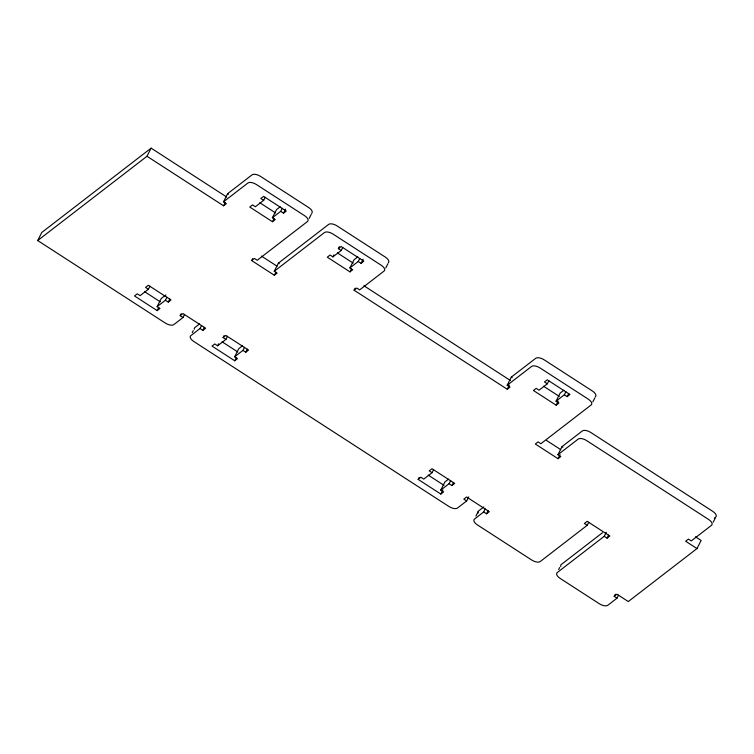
<?xml version="1.0" encoding="UTF-8"?>
<svg xmlns="http://www.w3.org/2000/svg" width="754" height="754" viewBox="0 0 754 754"><rect width="100%" height="100%" fill="white"/><g stroke="black" fill="none" stroke-linecap="round" stroke-linejoin="round"><path stroke-width="1.13" d="M184.56 314.465L183.015 317.519L173.788 324.635A6.89 3.233 26.9 0 1 165.352 323.098L37.7 240.545L41.828 232.411L151.111 148.133L226.737 197.048M37.7 240.545L146.983 156.267L151.111 148.133M165.852 294.965L161.243 298.518L157.115 306.652L159.952 308.49L157.181 310.62L134.495 295.945L137.256 293.815L140.093 295.643L148.397 289.244L149.942 286.2M157.181 310.62L158.726 307.575M157.115 306.652L165.409 300.252L166.964 297.208M165.409 300.252L168.246 302.09L169.801 299.036M146.983 156.267L223.57 205.795L226.341 203.665L223.504 201.827L227.623 193.693L252.062 174.843A6.89 3.233 26.9 0 1 260.507 176.379L308.725 207.567A6.89 3.233 26.9 0 1 311.638 213.373M223.57 205.795L225.116 202.741M183.015 317.519L180.178 315.681L181.205 313.655M192.251 332.618L193.278 330.582M280.205 206.775L276.52 209.621L272.392 217.755L275.229 219.584L272.458 221.723L249.772 207.048L252.533 204.909L255.37 206.747L263.674 200.347L265.219 197.294M468.734 496.895L466.669 500.958L457.452 508.073A6.89 3.233 26.9 0 1 449.007 506.537L193.712 341.439A6.89 3.233 26.9 0 1 190.809 335.634L200.027 328.527L201.582 325.474M200.027 328.527L202.864 330.356L204.419 327.311M388.225 262.901A6.89 3.233 26.9 0 0 385.322 257.095L337.095 225.917A6.89 3.233 26.9 0 0 328.659 224.381L278.396 263.137L274.267 271.27L277.104 273.108L274.343 275.238L251.648 260.564L252.675 258.528M272.458 221.723L274.004 218.669M272.392 217.755L280.686 211.346L282.241 208.302M280.686 211.346L283.523 213.184L285.587 209.122M242.458 345.822L238.773 348.659L234.645 356.793L237.482 358.631L234.72 360.761L212.025 346.086L214.796 343.956L217.633 345.794L218.66 343.758M227.472 336.341L225.927 339.385L223.09 337.556L224.127 335.521M274.343 275.238L275.889 272.194M234.72 360.761L236.266 357.716M309.159 218.434L311.223 214.362M234.645 356.793L242.948 350.393L244.494 347.349M242.948 350.393L245.785 352.231L247.331 349.177M357.735 256.916L354.05 259.762L349.922 267.896L352.759 269.725L349.997 271.864L327.302 257.189L330.073 255.05L332.9 256.888L333.937 254.852M342.75 247.435L341.204 250.488L338.367 248.65L339.404 246.615M349.997 271.864L351.543 268.81M349.922 267.896L358.225 261.497L359.771 258.443M358.225 261.497L361.062 263.325L363.126 259.263M595.302 396.811A6.89 3.233 26.9 0 0 592.39 391.015L544.171 359.828A6.89 3.233 26.9 0 0 535.726 358.291L511.287 377.141L507.169 385.275L509.996 387.104L507.235 389.243L354.06 290.177L355.087 288.151M385.746 267.962L387.81 263.891M448.592 479.12L444.898 481.966L440.779 490.1L443.616 491.928L440.845 494.068L418.15 479.393L419.186 477.357M418.15 479.393L420.921 477.254L423.757 479.092L432.051 472.692L433.607 469.638M440.845 494.068L442.909 489.996M440.779 490.1L449.073 483.7L450.619 480.647M449.073 483.7L451.91 485.529L453.456 482.485M507.235 389.243L509.299 385.171M475.915 516.056L477.979 511.994M563.869 390.214L560.175 393.06L556.056 401.194L558.893 403.032L556.122 405.162L533.427 390.487L536.198 388.357L539.035 390.186L547.329 383.786L548.884 380.742M588.77 522.258L587.215 525.302L540.184 561.579A6.89 3.233 26.9 0 1 531.749 560.043L477.376 524.888A6.89 3.233 26.9 0 1 474.473 519.082L483.691 511.966L485.237 508.922M483.691 511.966L486.528 513.804L488.074 510.75M556.122 405.162L558.186 401.1M556.056 401.194L564.35 394.794L565.896 391.741M564.35 394.794L567.187 396.632L568.733 393.579M507.169 385.275L531.598 366.425A6.89 3.233 26.9 0 1 540.043 367.961L588.261 399.149A6.89 3.233 26.9 0 1 591.174 404.945L540.91 443.71L538.073 441.872L535.312 444.012L557.998 458.686L560.769 456.547L557.932 454.719L562.06 446.585L582.342 430.939A6.89 3.233 26.9 0 1 590.787 432.476L712.756 511.353A6.89 3.233 26.9 0 1 715.659 517.15L714.396 518.13M557.998 458.686L560.062 454.615M592.823 401.873L594.887 397.81M558.648 569.562L559.675 567.526M618.553 595.132L617.008 598.186L607.79 605.292A6.89 3.233 26.9 0 1 599.345 603.765L560.109 578.384A6.89 3.233 26.9 0 1 557.206 572.588L604.237 536.311L606.301 532.249M604.237 536.311L607.074 538.149L608.619 535.095M617.008 598.186L614.171 596.348L615.207 594.322M614.171 596.348L616.942 594.218L628.289 601.551L696.988 548.573L701.116 540.439L695.442 536.763M713.19 522.211L715.254 518.149M223.504 201.827L247.943 182.977A6.89 3.233 26.9 0 1 256.379 184.513L304.607 215.701A6.89 3.233 26.9 0 1 307.509 221.506L257.246 260.262L254.409 258.433L251.648 260.564M168.246 302.09L171.017 299.951L148.321 285.276L145.56 287.415L148.397 289.244M283.523 213.184L286.294 211.054L263.598 196.379L260.837 198.509L263.674 200.347M180.178 315.681L182.939 313.551L205.635 328.226L202.864 330.356M199.546 323.947L194.937 327.509A6.89 3.233 26.9 0 0 194.343 329.272M274.267 271.27L324.531 232.505A6.89 3.233 26.9 0 1 332.966 234.042L381.194 265.229A6.89 3.233 26.9 0 1 384.097 271.035L359.658 289.885L356.821 288.047L354.06 290.177M223.09 337.556L225.861 335.417L248.547 350.092L245.785 352.231M338.367 248.65L341.138 246.52L363.824 261.195L361.062 263.325M217.633 345.794L225.927 339.385M332.9 256.888L341.204 250.488M451.91 485.529L454.681 483.399L431.985 468.724L429.224 470.854L432.051 472.692M567.187 396.632L569.958 394.493L547.263 379.818L544.492 381.958L547.329 383.786M483.785 506.952L478.592 510.948A6.89 3.233 26.9 0 0 478.121 513.116M557.932 454.719L578.224 439.064A6.89 3.233 26.9 0 1 586.659 440.6L708.628 519.478A6.89 3.233 26.9 0 1 711.54 525.284L691.248 540.929L688.411 539.101L685.65 541.231L696.988 548.573M486.528 513.804L489.299 511.674L466.603 496.99L463.833 499.129L466.669 500.958M602.484 532.71L561.334 564.454A6.89 3.233 26.9 0 0 560.853 566.622M607.074 538.149L609.845 536.009L587.149 521.334L584.378 523.474L587.215 525.302M259.81 202.741L275.596 212.948M337.349 252.882L353.136 263.089M543.474 386.18L559.261 396.397M227.623 193.693L228.509 194.268M511.287 377.141L512.173 377.716M363.928 285.766L510.401 380.487M278.396 263.137L279.282 263.712M562.06 446.585L562.946 447.16M261.44 256.096L277.048 266.19M546.527 440.459L560.712 449.629M144.532 291.647L160.319 301.854M222.072 341.788L237.859 351.995M428.197 475.086L443.983 485.293"/></g></svg>
